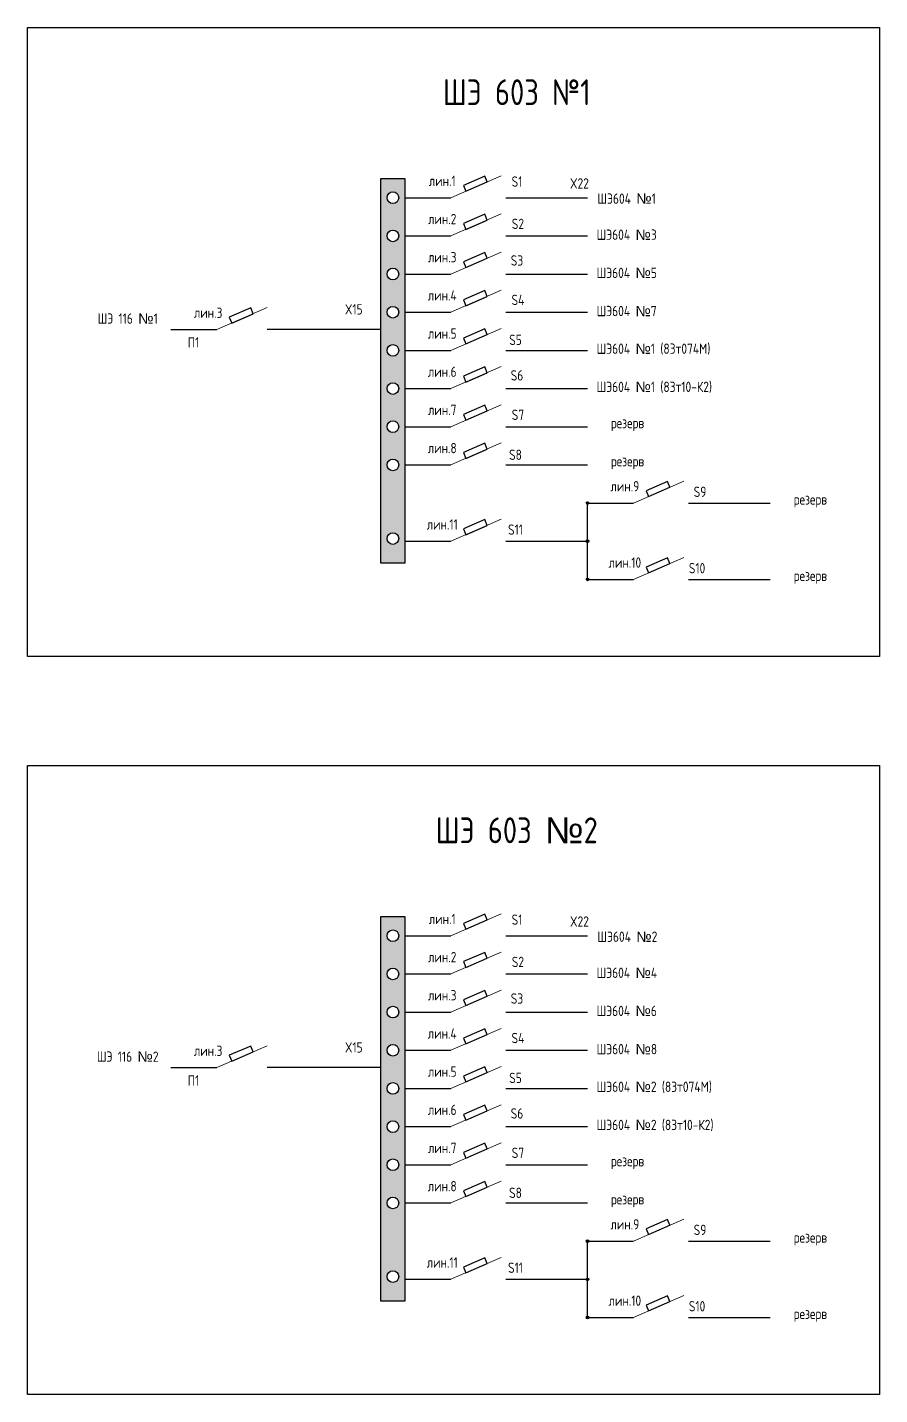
# Model space of a CAD drawing. Header units: millimetres. Extents: x 467 to 775, y 582 to 885.
# Drawn here: x 565.2 to 598.3, y 825.6 to 878.6 of the extents above; entities that cross this region are included whole.
import ezdxf

# ---------------------------------------------------------------- set-up
doc = ezdxf.new("R2010")
doc.units = ezdxf.units.MM
doc.header["$LTSCALE"] = 0.1

msp = doc.modelspace()

# ---------------------------------------------------------------- hatches: boundary and pattern name
h = msp.add_hatch(color=256)
h.paths.add_polyline_path([(579.87, 872.753), (578.939, 872.753), (578.939, 857.852), (579.87, 857.852)])
h.paths.add_polyline_path([(579.63, 863.135, -1), (579.178, 863.135, -1)], flags=16)
h.paths.add_polyline_path([(579.178, 864.614, -1), (579.63, 864.614, -1)], flags=16)
h.paths.add_polyline_path([(579.63, 861.656, -1), (579.178, 861.656, -1)], flags=16)
h.paths.add_polyline_path([(579.178, 866.092, -1), (579.63, 866.092, -1)], flags=16)
h.paths.add_polyline_path([(579.178, 867.571, -1), (579.63, 867.571, -1)], flags=16)
h.paths.add_polyline_path([(579.63, 858.803, -1), (579.178, 858.803, -1)], flags=16)
h.paths.add_polyline_path([(579.178, 869.05, -1), (579.63, 869.05, -1)], flags=16)
h.paths.add_polyline_path([(579.178, 870.529, -1), (579.63, 870.529, -1)], flags=16)
h.paths.add_polyline_path([(579.178, 872.007, -1), (579.63, 872.007, -1)], flags=16)
h = msp.add_hatch(color=256)
h.paths.add_polyline_path([(586.999, 860.177), (586.949, 860.177), (586.949, 860.127, 0.414214)], flags=17)
h.paths.add_polyline_path([(586.898, 860.177, 0.414214), (586.949, 860.127), (586.949, 860.177), (586.999, 860.177, 1)])
h = msp.add_hatch(color=256)
h.paths.add_polyline_path([(586.999, 858.698), (586.949, 858.698), (586.949, 858.648, 0.414214)], flags=17)
h.paths.add_polyline_path([(586.898, 858.698, 0.414214), (586.949, 858.648), (586.949, 858.698), (586.999, 858.698, 1)])
h = msp.add_hatch(color=256)
h.paths.add_polyline_path([(586.999, 857.22), (586.949, 857.22), (586.949, 857.169, 0.414214)], flags=17)
h.paths.add_polyline_path([(586.898, 857.22, 0.414214), (586.949, 857.169), (586.949, 857.22), (586.999, 857.22, 1)])
h = msp.add_hatch(color=256)
h.paths.add_polyline_path([(579.87, 844.158), (578.939, 844.158), (578.939, 829.258), (579.87, 829.258)])
h.paths.add_polyline_path([(579.63, 834.541, -1), (579.178, 834.541, -1)], flags=16)
h.paths.add_polyline_path([(579.178, 836.019, -1), (579.63, 836.019, -1)], flags=16)
h.paths.add_polyline_path([(579.63, 833.062, -1), (579.178, 833.062, -1)], flags=16)
h.paths.add_polyline_path([(579.178, 837.498, -1), (579.63, 837.498, -1)], flags=16)
h.paths.add_polyline_path([(579.178, 838.977, -1), (579.63, 838.977, -1)], flags=16)
h.paths.add_polyline_path([(579.63, 830.209, -1), (579.178, 830.209, -1)], flags=16)
h.paths.add_polyline_path([(579.178, 840.456, -1), (579.63, 840.456, -1)], flags=16)
h.paths.add_polyline_path([(579.178, 841.934, -1), (579.63, 841.934, -1)], flags=16)
h.paths.add_polyline_path([(579.178, 843.413, -1), (579.63, 843.413, -1)], flags=16)
h = msp.add_hatch(color=256)
h.paths.add_polyline_path([(586.999, 831.583), (586.949, 831.583), (586.949, 831.533, 0.414214)], flags=17)
h.paths.add_polyline_path([(586.898, 831.583, 0.414214), (586.949, 831.533), (586.949, 831.583), (586.999, 831.583, 1)])
h = msp.add_hatch(color=256)
h.paths.add_polyline_path([(586.999, 830.104), (586.949, 830.104), (586.949, 830.054, 0.414214)], flags=17)
h.paths.add_polyline_path([(586.898, 830.104, 0.414214), (586.949, 830.054), (586.949, 830.104), (586.999, 830.104, 1)])
h = msp.add_hatch(color=256)
h.paths.add_polyline_path([(586.999, 828.625), (586.949, 828.625), (586.949, 828.575, 0.414214)], flags=17)
h.paths.add_polyline_path([(586.898, 828.625, 0.414214), (586.949, 828.575), (586.949, 828.625), (586.999, 828.625, 1)])

# ---------------------------------------------------------------- linework, layer by layer
at = {"lineweight": 15}
for p, q in [((581.654, 872.007), (583.603, 872.856)), ((581.654, 870.529), (583.603, 871.378)), ((581.654, 869.05), (583.603, 869.899)), ((581.654, 867.571), (583.603, 868.42)), ((572.581, 866.9), (574.53, 867.749)), ((581.654, 866.092), (583.603, 866.941)), ((581.654, 864.614), (583.603, 865.463)), ((581.654, 863.135), (583.603, 863.984)), ((581.654, 861.656), (583.603, 862.505)), ((588.733, 860.177), (590.682, 861.026)), ((581.654, 858.698), (583.603, 859.548)), ((588.733, 857.22), (590.682, 858.069)), ((581.654, 843.413), (583.603, 844.262)), ((581.654, 841.934), (583.603, 842.783)), ((581.654, 840.456), (583.603, 841.305)), ((581.654, 838.977), (583.603, 839.826)), ((572.581, 838.306), (574.53, 839.155)), ((581.654, 837.498), (583.603, 838.347)), ((581.654, 836.019), (583.603, 836.868)), ((581.654, 834.541), (583.603, 835.39)), ((581.654, 833.062), (583.603, 833.911)), ((588.733, 831.583), (590.682, 832.432)), ((581.654, 830.104), (583.603, 830.953)), ((588.733, 828.625), (590.682, 829.475))]:
    msp.add_line(p, q, dxfattribs=at)
for p, q in [((579.87, 872.007), (581.654, 872.007)), ((583.78, 872.007), (586.949, 872.007)), ((579.87, 870.529), (581.654, 870.529)), ((583.78, 870.529), (586.949, 870.529)), ((579.87, 869.05), (581.654, 869.05)), ((583.78, 869.05), (586.949, 869.05)), ((579.87, 867.571), (581.654, 867.571)), ((583.78, 867.571), (586.949, 867.571)), ((570.796, 866.9), (572.581, 866.9)), ((578.939, 866.9), (574.53, 866.9)), ((579.87, 866.092), (581.654, 866.092)), ((583.78, 866.092), (586.949, 866.092)), ((579.87, 864.614), (581.654, 864.614)), ((583.78, 864.614), (586.949, 864.614)), ((579.87, 863.135), (581.654, 863.135)), ((583.78, 863.135), (586.949, 863.135)), ((579.87, 861.656), (581.654, 861.656)), ((583.78, 861.656), (586.949, 861.656)), ((586.949, 860.177), (588.733, 860.177)), ((586.949, 857.22), (586.949, 860.177)), ((590.859, 860.177), (594.027, 860.177)), ((579.87, 858.698), (581.654, 858.698)), ((583.78, 858.698), (586.949, 858.698)), ((586.949, 857.22), (588.733, 857.22)), ((590.859, 857.22), (594.027, 857.22)), ((579.87, 843.413), (581.654, 843.413)), ((583.78, 843.413), (586.949, 843.413)), ((579.87, 841.934), (581.654, 841.934)), ((583.78, 841.934), (586.949, 841.934)), ((579.87, 840.456), (581.654, 840.456)), ((583.78, 840.456), (586.949, 840.456)), ((579.87, 838.977), (581.654, 838.977)), ((583.78, 838.977), (586.949, 838.977)), ((570.796, 838.306), (572.581, 838.306)), ((578.939, 838.306), (574.53, 838.306)), ((579.87, 837.498), (581.654, 837.498)), ((583.78, 837.498), (586.949, 837.498)), ((579.87, 836.019), (581.654, 836.019)), ((583.78, 836.019), (586.949, 836.019)), ((579.87, 834.541), (581.654, 834.541)), ((583.78, 834.541), (586.949, 834.541)), ((579.87, 833.062), (581.654, 833.062)), ((583.78, 833.062), (586.949, 833.062)), ((586.949, 831.583), (588.733, 831.583)), ((586.949, 828.625), (586.949, 831.583)), ((590.859, 831.583), (594.027, 831.583)), ((579.87, 830.104), (581.654, 830.104)), ((583.78, 830.104), (586.949, 830.104)), ((586.949, 828.625), (588.733, 828.625)), ((590.859, 828.625), (594.027, 828.625))]:
    msp.add_line(p, q)
for points in [[(565.234, 878.607), (598.269, 878.607), (598.269, 854.229), (565.234, 854.229)], [(578.939, 872.753), (579.87, 872.753), (579.87, 857.852), (578.939, 857.852)], [(582.233, 872.259), (583.062, 872.621), (582.965, 872.844), (582.136, 872.483)], [(582.233, 870.781), (583.062, 871.142), (582.965, 871.365), (582.136, 871.004)], [(582.233, 869.302), (583.062, 869.663), (582.965, 869.887), (582.136, 869.525)], [(582.233, 867.823), (583.062, 868.184), (582.965, 868.408), (582.136, 868.046)], [(573.16, 867.152), (573.989, 867.513), (573.892, 867.737), (573.063, 867.375)], [(582.233, 866.344), (583.062, 866.706), (582.965, 866.929), (582.136, 866.568)], [(582.233, 864.866), (583.062, 865.227), (582.965, 865.45), (582.136, 865.089)], [(582.233, 863.387), (583.062, 863.748), (582.965, 863.971), (582.136, 863.61)], [(582.233, 861.908), (583.062, 862.269), (582.965, 862.493), (582.136, 862.131)], [(589.312, 860.429), (590.141, 860.791), (590.044, 861.014), (589.215, 860.653)], [(582.233, 858.951), (583.062, 859.312), (582.965, 859.535), (582.136, 859.174)], [(589.312, 857.472), (590.141, 857.833), (590.044, 858.056), (589.215, 857.695)], [(565.234, 850.013), (598.269, 850.013), (598.269, 825.635), (565.234, 825.635)], [(578.939, 844.158), (579.87, 844.158), (579.87, 829.258), (578.939, 829.258)], [(582.233, 843.665), (583.062, 844.027), (582.965, 844.25), (582.136, 843.889)], [(582.233, 842.186), (583.062, 842.548), (582.965, 842.771), (582.136, 842.41)], [(582.233, 840.708), (583.062, 841.069), (582.965, 841.292), (582.136, 840.931)], [(582.233, 839.229), (583.062, 839.59), (582.965, 839.814), (582.136, 839.452)], [(573.16, 838.558), (573.989, 838.919), (573.892, 839.142), (573.063, 838.781)], [(582.233, 837.75), (583.062, 838.111), (582.965, 838.335), (582.136, 837.973)], [(582.233, 836.271), (583.062, 836.633), (582.965, 836.856), (582.136, 836.495)], [(582.233, 834.793), (583.062, 835.154), (582.965, 835.377), (582.136, 835.016)], [(582.233, 833.314), (583.062, 833.675), (582.965, 833.898), (582.136, 833.537)], [(589.312, 831.835), (590.141, 832.196), (590.044, 832.42), (589.215, 832.058)], [(582.233, 830.356), (583.062, 830.718), (582.965, 830.941), (582.136, 830.58)], [(589.312, 828.878), (590.141, 829.239), (590.044, 829.462), (589.215, 829.101)]]:
    msp.add_lwpolyline(points, close=True)
for centre, radius in [((579.404, 872.007), 0.226), ((579.404, 870.529), 0.226), ((579.404, 869.05), 0.226), ((579.404, 867.571), 0.226), ((579.404, 866.092), 0.226), ((579.404, 864.614), 0.226), ((579.404, 863.135), 0.226), ((579.404, 861.656), 0.226), ((586.949, 860.177), 0.0503), ((579.404, 858.803), 0.226), ((586.949, 858.698), 0.0503), ((586.949, 857.22), 0.0503), ((579.404, 843.413), 0.226), ((579.404, 841.934), 0.226), ((579.404, 840.456), 0.226), ((579.404, 838.977), 0.226), ((579.404, 837.498), 0.226), ((579.404, 836.019), 0.226), ((579.404, 834.541), 0.226), ((579.404, 833.062), 0.226), ((586.949, 831.583), 0.0503), ((579.404, 830.209), 0.226), ((586.949, 830.104), 0.0503), ((586.949, 828.625), 0.0503)]:
    msp.add_circle(centre, radius)

# ---------------------------------------------------------------- texts
for s, insert, char_height, width, attachment_point in [('{\\fGOST|b0|i0|c204|p34;ШЭ 603 №1}', (584.201, 876.094), 1, 9.68531, 5), ('{\\fGOST|b0|i0|c204|p34;лин.1}', (581.315, 872.658), 0.4, 8.14451, 5), ('{\\fGOST|b0|i0|c204|p34;S1}', (584.212, 872.632), 0.4, 8.14451, 5), ('{\\fGOST|b0|i0|c0|p34;X22}', (586.633, 872.56), 0.4, 8.14451, 5), ('{\\fGOST|b0|i0|c204|p34;ШЭ604 \\fArial|b0|i0|c204|p34;№\\fGOST|b0|i0|c204|p34;1 }', (587.328, 871.971), 0.4, 8.14451, 4), ('{\\fGOST|b0|i0|c204|p34;лин.2}', (581.315, 871.18), 0.4, 8.14451, 5), ('{\\fGOST|b0|i0|c204|p34;S2}', (584.249, 870.994), 0.4, 8.14451, 5), ('{\\fGOST|b0|i0|c204|p34;ШЭ604 \\fArial|b0|i0|c204|p34;№\\fGOST|b0|i0|c204|p34;3 }', (587.296, 870.574), 0.4, 8.14451, 4), ('{\\fGOST|b0|i0|c204|p34;лин.3}', (581.315, 869.701), 0.4, 8.14451, 5), ('{\\fGOST|b0|i0|c204|p34;S3}', (584.212, 869.575), 0.4, 8.14451, 5), ('{\\fGOST|b0|i0|c204|p34;ШЭ604 \\fArial|b0|i0|c204|p34;№\\fGOST|b0|i0|c204|p34;5 }', (587.296, 869.095), 0.4, 8.14451, 4), ('{\\fGOST|b0|i0|c204|p34;лин.4}', (581.315, 868.222), 0.4, 8.14451, 5), ('{\\fGOST|b0|i0|c204|p34;S4}', (584.249, 868.047), 0.4, 8.14451, 5), ('{\\fGOST|b0|i0|c204|p34;лин.3}', (572.242, 867.551), 0.4, 8.14451, 5), ('{\\fGOST|b0|i0|c0|p34;X15}', (577.887, 867.682), 0.4, 8.14451, 5), ('{\\fGOST|b0|i0|c204|p34;ШЭ604 \\fArial|b0|i0|c204|p34;№\\fGOST|b0|i0|c204|p34;7 }', (587.296, 867.617), 0.4, 8.14451, 4), ('{\\fGOST|b0|i0|c204|p34;ШЭ 116 \\fArial|b0|i0|c204|p34;№\\fGOST|b0|i0|c204|p34;1}', (569.124, 867.324), 0.4, 9.68531, 5), ('{\\fGOST|b0|i0|c204|p34;лин.5}', (581.315, 866.743), 0.4, 8.14451, 5), ('{\\fGOST|b0|i0|c204|p34;S5}', (584.154, 866.5), 0.4, 8.14451, 5), ('{\\fGOST|b0|i0|c204|p34;П\\fGOST|b0|i0|c0|p34;1}', (571.674, 866.4), 0.4, 8.14451, 5), ('{\\fGOST|b0|i0|c204|p34;ШЭ604 \\fArial|b0|i0|c204|p34;№\\fGOST|b0|i0|c204|p34;1 (83т074М) }', (587.296, 866.138), 0.4, 8.14451, 4), ('{\\fGOST|b0|i0|c204|p34;лин.6}', (581.315, 865.265), 0.4, 8.14451, 5), ('{\\fGOST|b0|i0|c204|p34;S\\fGOST|b0|i0|c0|p34;6}', (584.212, 865.123), 0.4, 8.14451, 5), ('{\\fGOST|b0|i0|c204|p34;ШЭ604 \\fArial|b0|i0|c204|p34;№\\fGOST|b0|i0|c204|p34;1 (83т10-К2) }', (587.296, 864.659), 0.4, 8.14451, 4), ('{\\fGOST|b0|i0|c204|p34;лин.7}', (581.315, 863.786), 0.4, 8.14451, 5), ('{\\fGOST|b0|i0|c204|p34;S\\fGOST|b0|i0|c0|p34;7}', (584.249, 863.595), 0.4, 8.14451, 5), ('{\\fGOST|b0|i0|c204|p34;резерв}', (588.497, 863.221), 0.4, 8.14451, 5), ('{\\fGOST|b0|i0|c204|p34;лин.8}', (581.315, 862.307), 0.4, 8.14451, 5), ('{\\fGOST|b0|i0|c204|p34;S\\fGOST|b0|i0|c0|p34;8}', (584.154, 862.048), 0.4, 8.14451, 5), ('{\\fGOST|b0|i0|c204|p34;резерв}', (588.497, 861.742), 0.4, 8.14451, 5), ('{\\fGOST|b0|i0|c204|p34;лин.9}', (588.394, 860.828), 0.4, 8.14451, 5), ('{\\fGOST|b0|i0|c204|p34;S\\fGOST|b0|i0|c0|p34;9}', (591.307, 860.612), 0.4, 8.14451, 5), ('{\\fGOST|b0|i0|c204|p34;резерв}', (595.585, 860.263), 0.4, 8.14451, 5), ('{\\fGOST|b0|i0|c204|p34;лин.11}', (581.315, 859.349), 0.4, 8.14451, 5), ('{\\fGOST|b0|i0|c204|p34;S\\fGOST|b0|i0|c0|p34;11}', (584.154, 859.148), 0.4, 8.14451, 5), ('{\\fGOST|b0|i0|c204|p34;лин.10}', (588.394, 857.871), 0.4, 8.14451, 5), ('{\\fGOST|b0|i0|c204|p34;S\\fGOST|b0|i0|c0|p34;10}', (591.192, 857.654), 0.4, 8.14451, 5), ('{\\fGOST|b0|i0|c204|p34;резерв}', (595.585, 857.306), 0.4, 8.14451, 5), ('{\\fGOST|b0|i0|c204|p34;ШЭ 603 \\fArial|b0|i0|c204|p34;№\\fGOST|b0|i0|c0|p34;2}', (584.201, 847.499), 1, 9.68531, 5), ('{\\fGOST|b0|i0|c204|p34;лин.1}', (581.315, 844.064), 0.4, 8.14451, 5), ('{\\fGOST|b0|i0|c204|p34;S1}', (584.212, 844.038), 0.4, 8.14451, 5), ('{\\fGOST|b0|i0|c0|p34;X22}', (586.633, 843.965), 0.4, 8.14451, 5), ('{\\fGOST|b0|i0|c204|p34;ШЭ604 \\fArial|b0|i0|c204|p34;№\\fGOST|b0|i0|c0|p34;2\\fGOST|b0|i0|c204|p34; }', (587.328, 843.377), 0.4, 8.14451, 4), ('{\\fGOST|b0|i0|c204|p34;лин.2}', (581.315, 842.585), 0.4, 8.14451, 5), ('{\\fGOST|b0|i0|c204|p34;S2}', (584.249, 842.4), 0.4, 8.14451, 5), ('{\\fGOST|b0|i0|c204|p34;ШЭ604 \\fArial|b0|i0|c204|p34;№\\fGOST|b0|i0|c0|p34;4\\fGOST|b0|i0|c204|p34; }', (587.296, 841.98), 0.4, 8.14451, 4), ('{\\fGOST|b0|i0|c204|p34;лин.3}', (581.315, 841.107), 0.4, 8.14451, 5), ('{\\fGOST|b0|i0|c204|p34;S3}', (584.212, 840.981), 0.4, 8.14451, 5), ('{\\fGOST|b0|i0|c204|p34;ШЭ604 \\fArial|b0|i0|c204|p34;№\\fGOST|b0|i0|c0|p34;6\\fGOST|b0|i0|c204|p34; }', (587.296, 840.501), 0.4, 8.14451, 4), ('{\\fGOST|b0|i0|c204|p34;лин.4}', (581.315, 839.628), 0.4, 8.14451, 5), ('{\\fGOST|b0|i0|c204|p34;S4}', (584.249, 839.452), 0.4, 8.14451, 5), ('{\\fGOST|b0|i0|c204|p34;лин.3}', (572.242, 838.957), 0.4, 8.14451, 5), ('{\\fGOST|b0|i0|c0|p34;X15}', (577.887, 839.088), 0.4, 8.14451, 5), ('{\\fGOST|b0|i0|c204|p34;ШЭ604 \\fArial|b0|i0|c204|p34;№\\fGOST|b0|i0|c0|p34;8\\fGOST|b0|i0|c204|p34; }', (587.296, 839.022), 0.4, 8.14451, 4), ('{\\fGOST|b0|i0|c204|p34;ШЭ 116 \\fArial|b0|i0|c204|p34;№\\fGOST|b0|i0|c0|p34;2}', (569.124, 838.73), 0.4, 9.68531, 5), ('{\\fGOST|b0|i0|c204|p34;лин.5}', (581.315, 838.149), 0.4, 8.14451, 5), ('{\\fGOST|b0|i0|c204|p34;S5}', (584.154, 837.906), 0.4, 8.14451, 5), ('{\\fGOST|b0|i0|c204|p34;П\\fGOST|b0|i0|c0|p34;1}', (571.674, 837.806), 0.4, 8.14451, 5), ('{\\fGOST|b0|i0|c204|p34;ШЭ604 \\fArial|b0|i0|c204|p34;№\\fGOST|b0|i0|c0|p34;2\\fGOST|b0|i0|c204|p34; (83т074М) }', (587.296, 837.544), 0.4, 8.14451, 4), ('{\\fGOST|b0|i0|c204|p34;лин.6}', (581.315, 836.67), 0.4, 8.14451, 5), ('{\\fGOST|b0|i0|c204|p34;S\\fGOST|b0|i0|c0|p34;6}', (584.212, 836.529), 0.4, 8.14451, 5), ('{\\fGOST|b0|i0|c204|p34;ШЭ604 \\fArial|b0|i0|c204|p34;№\\fGOST|b0|i0|c0|p34;2\\fGOST|b0|i0|c204|p34; (83т10-К2) }', (587.296, 836.065), 0.4, 8.14451, 4), ('{\\fGOST|b0|i0|c204|p34;лин.7}', (581.315, 835.192), 0.4, 8.14451, 5), ('{\\fGOST|b0|i0|c204|p34;S\\fGOST|b0|i0|c0|p34;7}', (584.249, 835.001), 0.4, 8.14451, 5), ('{\\fGOST|b0|i0|c204|p34;резерв}', (588.497, 834.627), 0.4, 8.14451, 5), ('{\\fGOST|b0|i0|c204|p34;лин.8}', (581.315, 833.713), 0.4, 8.14451, 5), ('{\\fGOST|b0|i0|c204|p34;S\\fGOST|b0|i0|c0|p34;8}', (584.154, 833.454), 0.4, 8.14451, 5), ('{\\fGOST|b0|i0|c204|p34;резерв}', (588.497, 833.148), 0.4, 8.14451, 5), ('{\\fGOST|b0|i0|c204|p34;лин.9}', (588.394, 832.234), 0.4, 8.14451, 5), ('{\\fGOST|b0|i0|c204|p34;S\\fGOST|b0|i0|c0|p34;9}', (591.307, 832.018), 0.4, 8.14451, 5), ('{\\fGOST|b0|i0|c204|p34;резерв}', (595.585, 831.669), 0.4, 8.14451, 5), ('{\\fGOST|b0|i0|c204|p34;лин.11}', (581.315, 830.755), 0.4, 8.14451, 5), ('{\\fGOST|b0|i0|c204|p34;S\\fGOST|b0|i0|c0|p34;11}', (584.154, 830.553), 0.4, 8.14451, 5), ('{\\fGOST|b0|i0|c204|p34;лин.10}', (588.394, 829.276), 0.4, 8.14451, 5), ('{\\fGOST|b0|i0|c204|p34;S\\fGOST|b0|i0|c0|p34;10}', (591.192, 829.06), 0.4, 8.14451, 5), ('{\\fGOST|b0|i0|c204|p34;резерв}', (595.585, 828.712), 0.4, 8.14451, 5)]:
    msp.add_mtext(s, dxfattribs=dict(insert=insert, char_height=char_height, width=width, attachment_point=attachment_point))

doc.saveas('drawing.dxf')
